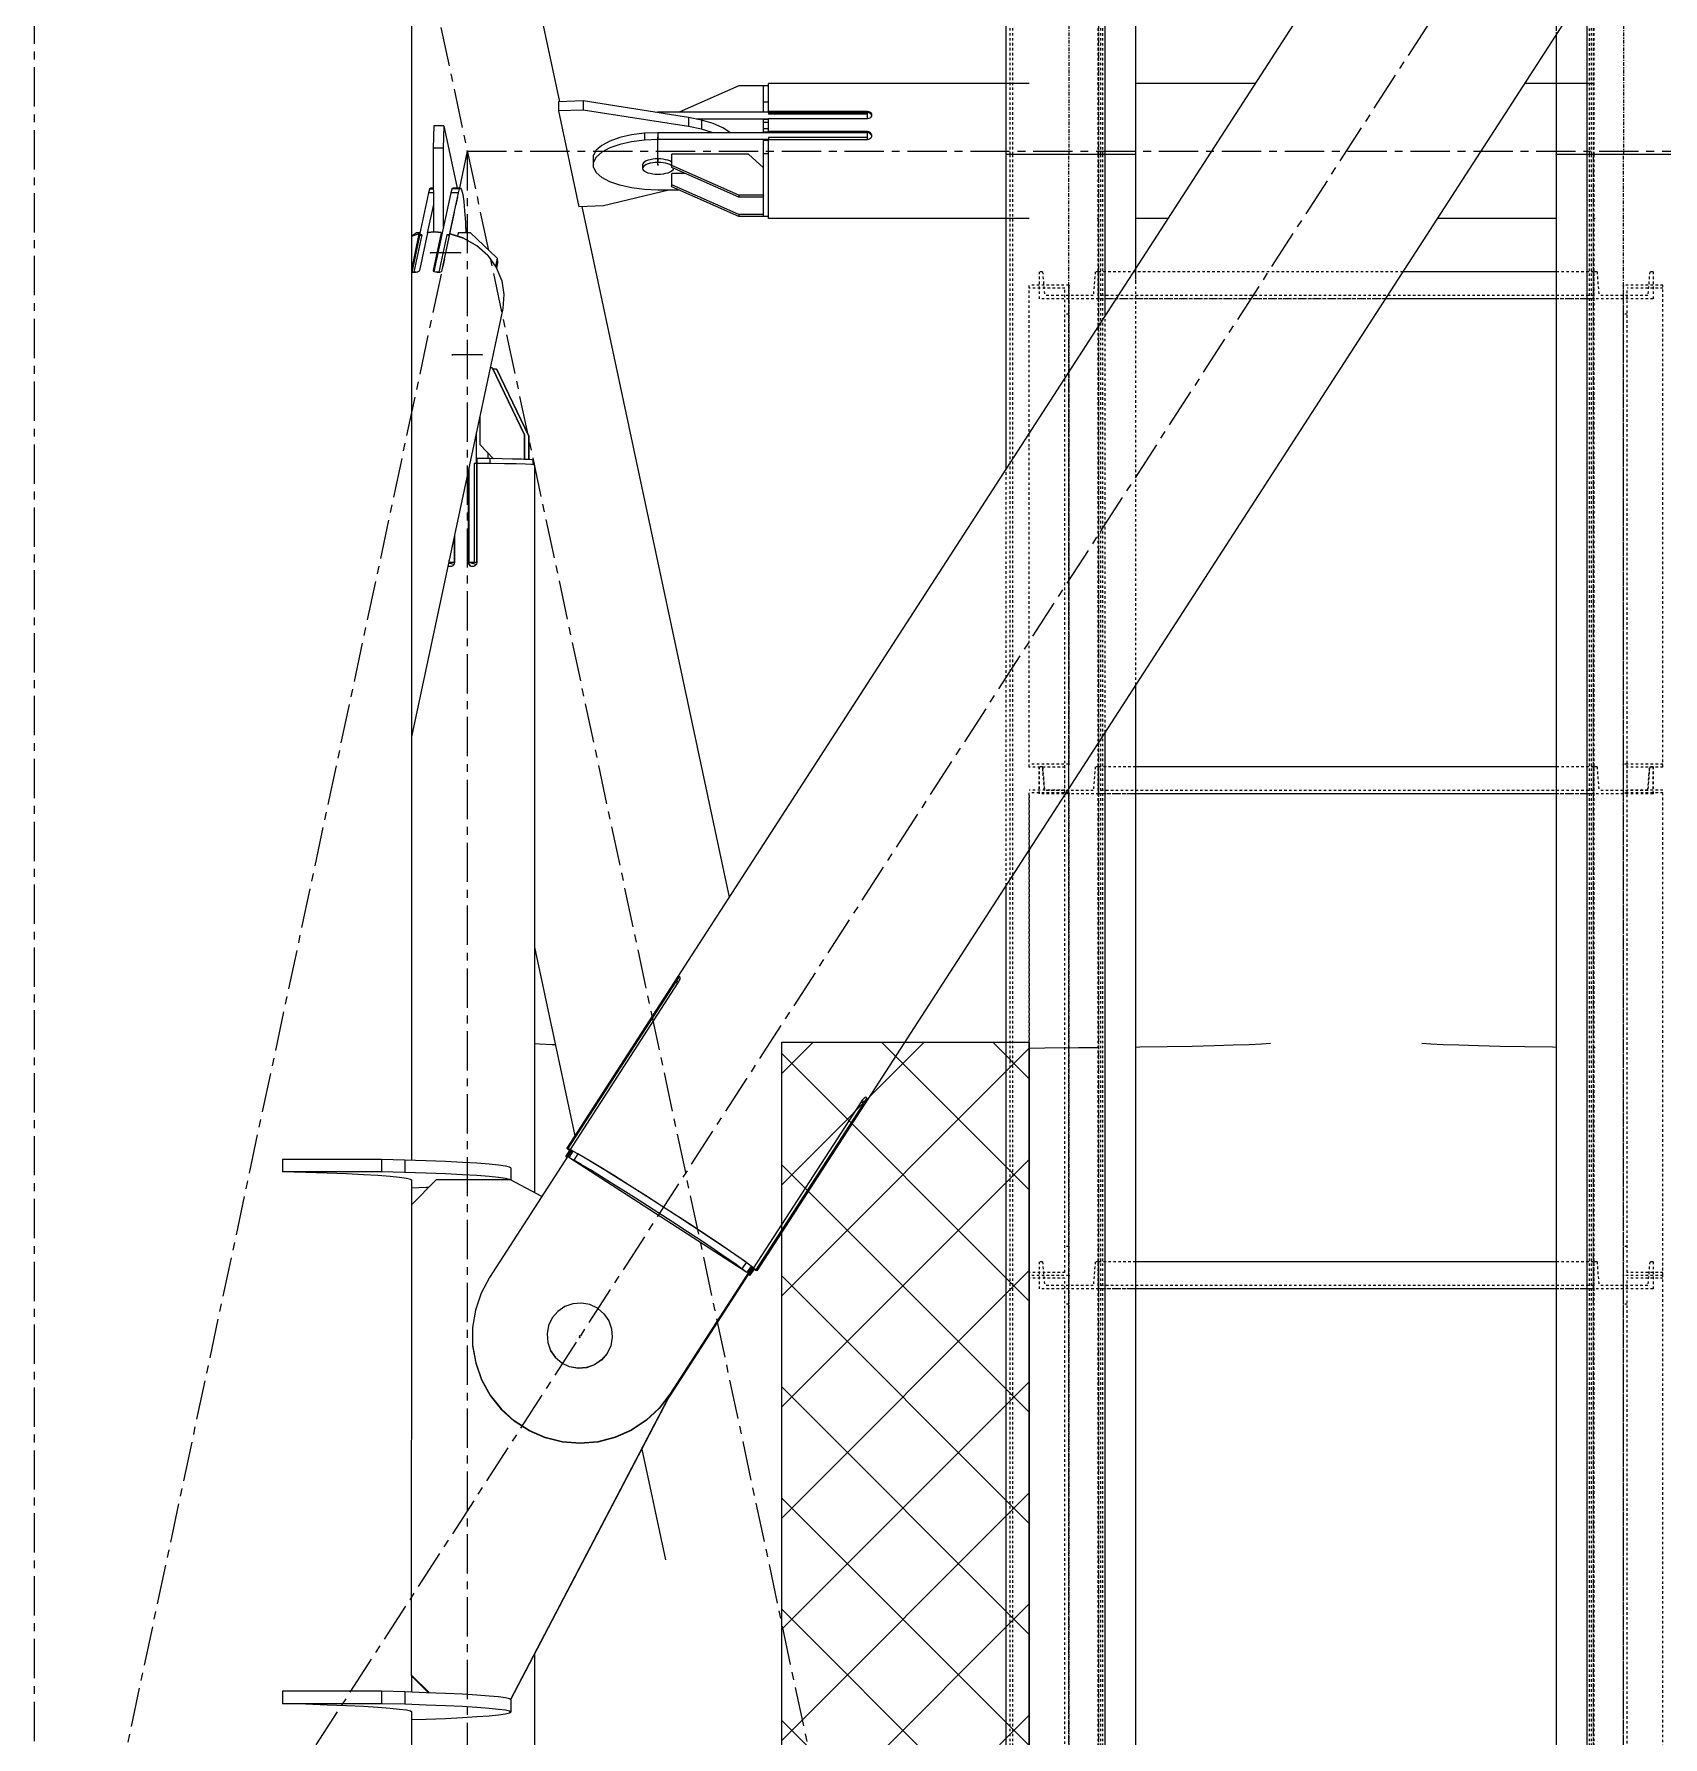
# Model space of a CAD drawing. Header units: millimetres. Extents: x 5143 to 30813, y 232 to 21408.
# Drawn here: x 11840 to 12169, y 11729.9 to 12073.9 of the extents above; entities that cross this region are included whole.
import ezdxf

# ---------------------------------------------------------------- set-up
doc = ezdxf.new("R2010")
doc.units = ezdxf.units.MM
doc.header["$LTSCALE"] = 0.25
for name, pattern in [('CENTER', [50.8, 31.75, -6.35, 6.35, -6.35]), ('XKITLINE00', [0]), ('XKITLINE02', [4, 2, -2]), ('XKITLINE03', [6, 3, -1, 1, -1])]:
    doc.linetypes.add(name, pattern=pattern)

msp = doc.modelspace()

# ---------------------------------------------------------------- hatches: boundary and pattern name
h = msp.add_hatch()
h.set_pattern_fill('ANSI37', color=1, scale=5, style=0)
h.set_pattern_definition([(45, (-68930.315, -4107.69), (-11.22532, 11.22532), []), (135, (-68930.315, -4107.69), (-11.22532, -11.22532), [])])
h.paths.add_polyline_path([(11991.01, 11270.27), (12041.01, 11270.27), (12041.01, 11870.27), (11991.01, 11870.27)])

# ---------------------------------------------------------------- linework, layer by layer
at = {"color": 3, "linetype": 'XKITLINE02'}
for p, q in [((12037.16, 12049.63), (12037.16, 13721.24)), ((12037.69, 12049.63), (12037.69, 13721.24)), ((12054.93, 12049.63), (12054.93, 13721.24)), ((12055.01, 12049.6), (12055.01, 13721.24)), ((12055.46, 12049.63), (12055.46, 13721.24)), ((12055.86, 12049.6), (12055.86, 13721.24)), ((12147.49, 12049.57), (12147.49, 13721.24)), ((12154.14, 12049.57), (12154.14, 13721.24)), ((12154.14, 12049.57), (12154.14, 13721.24)), ((12154.54, 12049.63), (12154.54, 13721.24)), ((12154.99, 12049.63), (12154.99, 13721.24)), ((12154.99, 12049.57), (12154.99, 13721.24)), ((12155.07, 12049.63), (12155.07, 13721.24)), ((12147.49, 12049.57), (12147.49, 12158.11)), ((12037.16, 11231.06), (12037.16, 12049.63)), ((12037.69, 11231.06), (12037.69, 12049.63)), ((12054.92, 11231.06), (12054.92, 12049.63)), ((12062.5, 12049.6), (12055, 12049.6)), ((12055, 11231.06), (12055, 12049.6)), ((12055.01, 12049.63), (12055.01, 12049.6)), ((12062.51, 12049.6), (12055.01, 12049.6)), ((12055.46, 11231.06), (12055.46, 12049.63)), ((12055.85, 11231.06), (12055.85, 12049.6)), ((12154.99, 12049.6), (12153.69, 12049.6)), ((12154.99, 12049.57), (12153.69, 12049.57)), ((12154.14, 11231.06), (12154.14, 12049.6)), ((12154.54, 11231.06), (12154.54, 12049.63)), ((12154.99, 12049.63), (12154.99, 12049.57)), ((12154.99, 11231.06), (12154.99, 12049.6)), ((12155.07, 11231.06), (12155.07, 12049.63)), ((12043.69, 12025.92), (12043.01, 12025.92)), ((12043.01, 12025.92), (12043.01, 12020.42)), ((12043.01, 12025.92), (12043.01, 12020.42)), ((12043.69, 12025.92), (12044.07, 12021.12)), ((12043.69, 12025.92), (12044.07, 12021.12)), ((12054.33, 12025.92), (12053.94, 12021.12)), ((12054.33, 12025.92), (12053.94, 12021.12)), ((12055.01, 12025.92), (12054.33, 12025.92)), ((12116.46, 12025.92), (12055.01, 12025.92)), ((12055.01, 12020.42), (12055.01, 12025.92)), ((12055.01, 12025.92), (12055.01, 12020.42)), ((12055.01, 12025.92), (12055.01, 12020.42)), ((12062.5, 11942.45), (12062.5, 12026.62)), ((12062.5, 12023.87), (12062.5, 12026.62)), ((12154.99, 12025.92), (12147.49, 12025.92)), ((12154.99, 12020.42), (12154.99, 12025.92)), ((12154.99, 12025.92), (12154.99, 12020.42)), ((12155.67, 12025.92), (12154.99, 12025.92)), ((12154.99, 12025.92), (12154.99, 12020.42)), ((12155.67, 12025.92), (12156.05, 12021.12)), ((12155.67, 12025.92), (12156.05, 12021.12)), ((12166.31, 12025.92), (12165.92, 12021.12)), ((12166.31, 12025.92), (12165.92, 12021.12)), ((12166.99, 12025.92), (12166.31, 12025.92)), ((12166.99, 12025.92), (12166.99, 12020.42)), ((12166.99, 12025.92), (12166.99, 12020.42)), ((12041.01, 11990.61), (12041.01, 12023.17)), ((12049.01, 12023.17), (12041.01, 12023.17)), ((12048.21, 12022.59), (12041.01, 12022.59)), ((12055.01, 12020.42), (12043.01, 12020.42)), ((12053.94, 12021.12), (12044.07, 12021.12)), ((12048.21, 12001.75), (12048.21, 12022.59)), ((12049.01, 11920.61), (12049.01, 12023.17)), ((12154.99, 12021.12), (12055.01, 12021.12)), ((12112.9, 12020.42), (12055.01, 12020.42)), ((12154.99, 12020.42), (12147.49, 12020.42)), ((12166.99, 12020.42), (12154.99, 12020.42)), ((12165.92, 12021.12), (12156.05, 12021.12)), ((12160.99, 11920.61), (12160.99, 12023.17)), ((12168.99, 12023.17), (12160.99, 12023.17)), ((12161.79, 11920.61), (12161.79, 12022.59)), ((12168.99, 12022.59), (12161.79, 12022.59)), ((12168.99, 11925.85), (12168.99, 12023.17)), ((12049.01, 12017.35), (12048.21, 12017.35)), ((12056.31, 11932.86), (12056.31, 12017.03)), ((12161.79, 12017.35), (12160.99, 12017.35)), ((12049.01, 12002.99), (12049.01, 11926.43)), ((12048.21, 11920.61), (12048.21, 12001.75)), ((12041.01, 11925.85), (12041.01, 11990.61)), ((12036.31, 11901.91), (12036.31, 11986.09)), ((12049.01, 11926.43), (12041.01, 11926.43)), ((12048.21, 11925.85), (12041.01, 11925.85)), ((12043.69, 11925.92), (12043.01, 11925.92)), ((12043.01, 11920.42), (12043.01, 11925.92)), ((12043.01, 11925.92), (12043.01, 11920.42)), ((12044.07, 11921.12), (12043.69, 11925.92)), ((12043.69, 11925.92), (12044.07, 11921.12)), ((12049.01, 11926.42), (12048.21, 11926.42)), ((12048.21, 11823.75), (12048.21, 11926.42)), ((12049.01, 11823.17), (12049.01, 11926.42)), ((12054.33, 11925.92), (12053.94, 11921.12)), ((12054.33, 11925.92), (12053.94, 11921.12)), ((12055.01, 11925.92), (12054.33, 11925.92)), ((12062.5, 11925.92), (12055.01, 11925.92)), ((12055.01, 11920.42), (12055.01, 11925.92)), ((12055.01, 11925.92), (12055.01, 11920.42)), ((12055.01, 11925.92), (12055.01, 11920.42)), ((12154.99, 11925.92), (12147.49, 11925.92)), ((12154.99, 11920.42), (12154.99, 11925.92)), ((12154.99, 11925.92), (12154.99, 11920.42)), ((12155.67, 11925.92), (12154.99, 11925.92)), ((12154.99, 11925.92), (12154.99, 11920.42)), ((12155.67, 11925.92), (12156.05, 11921.12)), ((12155.67, 11925.92), (12156.05, 11921.12)), ((12168.99, 11926.43), (12160.99, 11926.43)), ((12160.99, 11823.17), (12160.99, 11926.42)), ((12161.79, 11926.42), (12160.99, 11926.42)), ((12161.79, 11823.75), (12161.79, 11926.42)), ((12168.99, 11925.85), (12161.79, 11925.85)), ((12166.31, 11925.92), (12165.92, 11921.12)), ((12165.92, 11921.12), (12166.31, 11925.92)), ((12166.99, 11925.92), (12166.31, 11925.92)), ((12166.99, 11925.92), (12166.99, 11920.42)), ((12166.99, 11920.42), (12166.99, 11925.92)), ((12048.21, 11921.2), (12041.01, 11921.2)), ((12041.01, 11823.17), (12041.01, 11921.2)), ((12049.01, 11920.62), (12041.01, 11920.62)), ((12041.01, 11920.16), (12041.01, 11823.75)), ((12055.01, 11920.42), (12043.01, 11920.42)), ((12053.94, 11921.12), (12044.07, 11921.12)), ((12049.01, 11920.61), (12048.21, 11920.61)), ((12154.99, 11921.12), (12055.01, 11921.12)), ((12062.5, 11920.42), (12055.01, 11920.42)), ((12154.99, 11920.42), (12147.49, 11920.42)), ((12166.99, 11920.42), (12154.99, 11920.42)), ((12165.92, 11921.12), (12156.05, 11921.12)), ((12168.99, 11920.62), (12160.99, 11920.62)), ((12161.79, 11920.61), (12160.99, 11920.61)), ((12168.99, 11921.2), (12161.79, 11921.2)), ((12168.99, 11823.17), (12168.99, 11921.2)), ((12049.01, 11828.97), (12048.21, 11828.97)), ((12161.79, 11828.97), (12160.99, 11828.97)), ((12048.21, 11823.75), (12041.01, 11823.75)), ((12043.69, 11825.92), (12043.01, 11825.92)), ((12043.01, 11825.92), (12043.01, 11820.42)), ((12043.01, 11825.92), (12043.01, 11820.42)), ((12043.69, 11825.92), (12044.07, 11821.12)), ((12043.69, 11825.92), (12044.07, 11821.12)), ((12054.33, 11825.92), (12053.94, 11821.12)), ((12054.33, 11825.92), (12053.94, 11821.12)), ((12055.01, 11825.92), (12054.33, 11825.92)), ((12062.5, 11825.92), (12055.01, 11825.92)), ((12055.01, 11820.42), (12055.01, 11825.92)), ((12055.01, 11825.92), (12055.01, 11820.42)), ((12055.01, 11825.92), (12055.01, 11820.42)), ((12154.99, 11825.92), (12147.49, 11825.92)), ((12154.99, 11820.42), (12154.99, 11825.92)), ((12154.99, 11825.92), (12154.99, 11820.42)), ((12155.67, 11825.92), (12154.99, 11825.92)), ((12154.99, 11825.92), (12154.99, 11820.42)), ((12155.67, 11825.92), (12156.05, 11821.12)), ((12155.67, 11825.92), (12156.05, 11821.12)), ((12168.99, 11823.75), (12161.79, 11823.75)), ((12166.31, 11825.92), (12165.92, 11821.12)), ((12166.31, 11825.92), (12165.92, 11821.12)), ((12166.99, 11825.92), (12166.31, 11825.92)), ((12166.99, 11825.92), (12166.99, 11820.42)), ((12166.99, 11825.92), (12166.99, 11820.42)), ((12041.01, 11725.85), (12041.01, 11823.17)), ((12049.01, 11823.17), (12041.01, 11823.17)), ((12049.01, 11823.17), (12041.01, 11823.17)), ((12048.21, 11822.59), (12041.01, 11822.59)), ((12055.01, 11820.42), (12043.01, 11820.42)), ((12053.94, 11821.12), (12044.07, 11821.12)), ((12048.21, 11723.52), (12048.21, 11822.59)), ((12049.01, 11720.61), (12049.01, 11823.17)), ((12154.99, 11821.12), (12055.01, 11821.12)), ((12062.5, 11820.42), (12055.01, 11820.42)), ((12154.99, 11820.42), (12147.49, 11820.42)), ((12166.99, 11820.42), (12154.99, 11820.42)), ((12165.92, 11821.12), (12156.05, 11821.12)), ((12160.99, 11720.61), (12160.99, 11823.17)), ((12168.99, 11823.17), (12160.99, 11823.17)), ((12168.99, 11823.17), (12160.99, 11823.17)), ((12161.79, 11720.61), (12161.79, 11822.59)), ((12168.99, 11822.59), (12161.79, 11822.59)), ((12168.99, 11725.85), (12168.99, 11823.17)), ((12049.01, 11817.35), (12048.21, 11817.35)), ((12161.79, 11817.35), (12160.99, 11817.35))]:
    msp.add_line(p, q, dxfattribs=at)
at = {"color": 1, "linetype": 'XKITLINE03'}
for p, q in [((12049.01, 13721.24), (12049.01, 12049.63)), ((12055.01, 13721.24), (12055.01, 12049.6)), ((12147.49, 12049.57), (12147.49, 13721.24)), ((12160.99, 13721.24), (12160.99, 12049.63)), ((12049.01, 11231.06), (12049.01, 12049.63)), ((12055, 12049.6), (12055, 11231.06)), ((12154.99, 11231.06), (12154.99, 12049.6)), ((12160.99, 11231.06), (12160.99, 12049.63)), ((12049.01, 12023.17), (12049.01, 11926.43)), ((12154.99, 12020.42), (12055.01, 12020.42)), ((12055.01, 12020.42), (12055.01, 12020.42)), ((12154.99, 12020.42), (12154.99, 12020.42)), ((12160.99, 11926.43), (12160.99, 12023.17)), ((12049.01, 11920.62), (12049.01, 11823.17)), ((12154.99, 11920.42), (12055.01, 11920.42)), ((12055.01, 11920.42), (12055.01, 11920.42)), ((12154.99, 11920.42), (12154.99, 11920.42)), ((12160.99, 11823.17), (12160.99, 11920.62)), ((12049.01, 11823.17), (12049.01, 11726.43)), ((12154.99, 11820.42), (12055.01, 11820.42)), ((12055.01, 11820.42), (12055.01, 11820.42)), ((12154.99, 11820.42), (12154.99, 11820.42)), ((12160.99, 11726.43), (12160.99, 11823.17))]:
    msp.add_line(p, q, dxfattribs=at)
at = {"color": 8, "linetype": 'CENTER'}
for p, q in [((11840, 12689.51), (11840, 11020.27)), ((11840, 12460.27), (12013.55, 11647.05)), ((12370, 12460.27), (11840, 11640.27)), ((11966.01, 12047.51), (11966.01, 12053.04)), ((11927.5, 12050.27), (11840, 11640.27)), ((11927.5, 12050.27), (11927.5, 11230.27)), ((11927.5, 12050.27), (12282.5, 12050.27)), ((11926.1, 12029.74), (11920.12, 12029.72)), ((11930.48, 12009.13), (11924.51, 12009.12)), ((11950.2, 11810.61), (11950.2, 11810.94))]:
    msp.add_line(p, q, dxfattribs=at)
at = {"color": 7, "linetype": 'XKITLINE00'}
for p, q in [((12036.31, 12049.63), (12036.31, 12437.44)), ((12056.31, 12049.63), (12056.31, 12437.44)), ((12062.51, 12049.6), (12062.51, 12437.44)), ((12153.69, 12049.63), (12153.69, 12083.52)), ((12147.49, 12049.57), (12147.49, 12073.93)), ((12056.31, 12049.63), (12036.31, 12049.63)), ((12036.31, 11986.09), (12036.31, 12049.63)), ((12056.31, 12049.63), (12036.31, 12049.63)), ((12056.31, 12017.03), (12056.31, 12049.63)), ((12062.51, 12049.6), (12056.31, 12049.6)), ((12062.5, 12049.6), (12056.31, 12049.6)), ((12062.5, 12026.62), (12062.5, 12049.6)), ((12147.49, 11663.11), (12147.49, 12049.6)), ((12153.69, 12049.6), (12147.49, 12049.6)), ((12153.69, 12049.57), (12147.49, 12049.57)), ((12173.69, 12049.63), (12153.69, 12049.63)), ((12153.69, 11663.11), (12153.69, 12049.63)), ((12173.69, 12049.63), (12153.69, 12049.63)), ((12147.49, 12025.92), (12116.46, 12025.92)), ((12147.49, 12020.42), (12112.9, 12020.42)), ((12062.5, 11663.11), (12062.5, 11942.45)), ((12056.31, 11663.11), (12056.31, 11932.86)), ((12147.49, 11925.92), (12062.5, 11925.92)), ((12147.49, 11920.42), (12062.5, 11920.42)), ((12036.31, 11663.11), (12036.31, 11901.91)), ((12041.01, 11663.11), (12041.01, 11870.27)), ((12147.49, 11825.92), (12062.5, 11825.92)), ((12147.49, 11820.42), (12062.5, 11820.42))]:
    msp.add_line(p, q, dxfattribs=at)
at = {"color": 8, "linetype": 'XKITLINE00'}
for p, q in [((11916.2, 12423.4), (11916.2, 11846.41)), ((12224, 12276.48), (11947.61, 11848.86)), ((12262.38, 12251.69), (11985.99, 11824.07)), ((11916.2, 12200.34), (11946.09, 12060.27)), ((11982.31, 12063.47), (11970.28, 12058.13)), ((11987.31, 12063.47), (11982.31, 12063.47)), ((11988.31, 12063.47), (11987.31, 12063.47)), ((11987.31, 12063.47), (11987.31, 12063.45)), ((11987.31, 12063.45), (11987.31, 12063.44)), ((11987.31, 12061.74), (11987.31, 12063.44)), ((11987.31, 12058.14), (11987.31, 12061.74)), ((11988.31, 12058.13), (11988.31, 12063.91)), ((12041.01, 12063.91), (11988.31, 12063.91)), ((12055.01, 12063.91), (12054.72, 12063.91)), ((12086.6, 12063.91), (12062.51, 12063.91)), ((12154.92, 12063.91), (12141.01, 12063.91)), ((11950.9, 12060.43), (11945.92, 12060.26)), ((11945.92, 12060.26), (11945.92, 12058.67)), ((11945.92, 12058.66), (11945.92, 12058.42)), ((11950.9, 12058.58), (11945.92, 12058.42)), ((11945.92, 12058.42), (11950.05, 12039.04)), ((11972.15, 12057.07), (11950.9, 12060.43)), ((11950.9, 12060.43), (11950.9, 12058.58)), ((11972.15, 12055.23), (11950.9, 12058.58)), ((11966.01, 12058.13), (11965.53, 12058.11)), ((11988.31, 12058.13), (11966.01, 12058.13)), ((11966.01, 12058.13), (11966.01, 12058.04)), ((11988.31, 12060.15), (11987.31, 12060.15)), ((12008.31, 12058.3), (11988.31, 12058.3)), ((11988.31, 12058.13), (11988.31, 12057.72)), ((12008.31, 12058.05), (11988.31, 12058.05)), ((12008.31, 12058.03), (11988.31, 12058.03)), ((12008.31, 12057.72), (11988.31, 12057.72)), ((12008.31, 12058.3), (12008.31, 12058.05)), ((12008.58, 12058.25), (12008.31, 12058.3)), ((12008.58, 12058.02), (12008.31, 12058.05)), ((12008.31, 12056.81), (12008.31, 12058.03)), ((12008.81, 12058.16), (12008.58, 12058.25)), ((12008.81, 12057.92), (12008.58, 12058.02)), ((12009, 12058), (12008.81, 12058.16)), ((12008.85, 12057.9), (12008.81, 12057.92)), ((12009, 12057.76), (12008.85, 12057.9)), ((12009, 12058), (12009.12, 12057.79)), ((12009, 12057.76), (12009.12, 12057.55)), ((12009.12, 12057.79), (12009.16, 12057.56)), ((11920.77, 12055.41), (11920.61, 12050.85)), ((11922.76, 12055.42), (11920.77, 12055.41)), ((11922.76, 12055.42), (11922.61, 12050.85)), ((11922.76, 12055.42), (11925.44, 12042.83)), ((11974.79, 12056.54), (11972.15, 12057.07)), ((11972.15, 12057.07), (11972.15, 12055.23)), ((11974.79, 12054.69), (11972.15, 12055.23)), ((11988.31, 12056.75), (11973.73, 12056.75)), ((11977.15, 12055.83), (11974.79, 12056.54)), ((11974.79, 12056.54), (11974.79, 12054.69)), ((11977.13, 12053.99), (11974.79, 12054.69)), ((11979.13, 12054.96), (11977.15, 12055.83)), ((11980.64, 12053.99), (11979.13, 12054.96)), ((11988.31, 12056.69), (11987.31, 12056.69)), ((11987.31, 12055.43), (11987.31, 12056.69)), ((11988.31, 12056.07), (11987.31, 12056.07)), ((11987.31, 12053.99), (11987.31, 12055.43)), ((11988.31, 12054.77), (11987.31, 12054.77)), ((11988.31, 12054.23), (11988.31, 12056.81)), ((12008.31, 12056.81), (11988.31, 12056.81)), ((11988.31, 12054.23), (11988.31, 12054)), ((12008.31, 12054.23), (11988.31, 12054.23)), ((12008.58, 12056.85), (12008.31, 12056.81)), ((12008.31, 12054.23), (12008.31, 12054)), ((12008.58, 12054.19), (12008.31, 12054.23)), ((12008.81, 12056.95), (12008.58, 12056.85)), ((12008.58, 12054.19), (12008.58, 12053.96)), ((12008.81, 12054.08), (12008.58, 12054.19)), ((12009, 12057.12), (12008.81, 12056.95)), ((12009.12, 12057.33), (12009, 12057.12)), ((12009.16, 12057.56), (12009.12, 12057.33)), ((12009.12, 12057.55), (12009.14, 12057.44)), ((11922.61, 12050.85), (11920.61, 12050.85)), ((11920.61, 12050.85), (11920.66, 12033.9)), ((11922.61, 12050.85), (11922.65, 12034.89)), ((11954.67, 12051.44), (11953.55, 12050.47)), ((11956.28, 12052.3), (11954.67, 12051.44)), ((11956.28, 12050.92), (11954.67, 12050.06)), ((11958.31, 12053.01), (11956.28, 12052.3)), ((11958.31, 12051.63), (11956.28, 12050.92)), ((11960.68, 12053.55), (11958.31, 12053.01)), ((11960.68, 12052.17), (11958.31, 12051.63)), ((11963.29, 12053.88), (11960.68, 12053.55)), ((11963.29, 12052.49), (11960.68, 12052.17)), ((11966.01, 12053.99), (11963.29, 12053.88)), ((11963.29, 12053.88), (11963.29, 12052.49)), ((11966.01, 12052.61), (11963.29, 12052.49)), ((12008.31, 12053.99), (11966.01, 12053.99)), ((11966.01, 12053.99), (11966.01, 12052.61)), ((11988.31, 12052.61), (11966.01, 12052.61)), ((11988.31, 12054.11), (11987.31, 12054.11)), ((11987.31, 12047.03), (11987.31, 12052.43)), ((11988.31, 12052.43), (11987.31, 12052.43)), ((11988.31, 12054.11), (11988.31, 12053.99)), ((12008.31, 12054), (11988.31, 12054)), ((12008.31, 12053.02), (11988.31, 12053.02)), ((11988.31, 12053.02), (11988.31, 12052.61)), ((11988.31, 12036.64), (11988.31, 12052.59)), ((12008.31, 12052.59), (11988.31, 12052.59)), ((12008.58, 12053.96), (12008.31, 12054)), ((12008.31, 12054), (12008.31, 12053.99)), ((12008.31, 12052.59), (12008.31, 12053.99)), ((12008.58, 12052.65), (12008.31, 12052.59)), ((12008.81, 12053.84), (12008.58, 12053.96)), ((12008.81, 12052.75), (12008.58, 12052.65)), ((12009, 12053.89), (12008.81, 12054.08)), ((12009, 12053.66), (12008.81, 12053.84)), ((12009, 12052.93), (12008.81, 12052.75)), ((12009, 12053.89), (12009.12, 12053.67)), ((12009, 12053.66), (12009.12, 12053.43)), ((12009.12, 12053.16), (12009, 12052.93)), ((12009.12, 12053.67), (12009.16, 12053.41)), ((12009.12, 12053.43), (12009.14, 12053.3)), ((12009.16, 12053.41), (12009.12, 12053.16)), ((11953.55, 12050.47), (11952.98, 12049.43)), ((11952.98, 12046.98), (11952.98, 12049.43)), ((11953.55, 12049.09), (11952.98, 12048.04)), ((11954.67, 12050.06), (11953.55, 12049.09)), ((11962.96, 12047.72), (11962.91, 12047.51)), ((11962.91, 12047.51), (11962.91, 12046.77)), ((11963.1, 12047.92), (11962.96, 12047.72)), ((11963.33, 12048.11), (11963.1, 12047.92)), ((11963.33, 12047.38), (11963.1, 12047.19)), ((11963.64, 12048.29), (11963.33, 12048.11)), ((11963.64, 12047.55), (11963.33, 12047.38)), ((11964.02, 12048.43), (11963.64, 12048.29)), ((11964.02, 12047.7), (11963.64, 12047.55)), ((11964.46, 12048.55), (11964.02, 12048.43)), ((11964.46, 12047.82), (11964.02, 12047.7)), ((11964.95, 12048.64), (11964.46, 12048.55)), ((11964.95, 12047.91), (11964.46, 12047.82)), ((11965.47, 12048.7), (11964.95, 12048.64)), ((11965.47, 12047.96), (11964.95, 12047.91)), ((11966.01, 12048.72), (11965.47, 12048.7)), ((11966.01, 12047.98), (11965.47, 12047.96)), ((11966.01, 12048.72), (11966.01, 12047.98)), ((11966.55, 12048.7), (11966.01, 12048.72)), ((11966.55, 12047.96), (11966.01, 12047.98)), ((11967.07, 12048.64), (11966.55, 12048.7)), ((11967.07, 12047.91), (11966.55, 12047.96)), ((11967.56, 12048.55), (11967.07, 12048.64)), ((11967.56, 12047.82), (11967.07, 12047.91)), ((11968.01, 12048.43), (11967.56, 12048.55)), ((11968.01, 12047.7), (11967.56, 12047.82)), ((11968.39, 12048.29), (11968.01, 12048.43)), ((11968.39, 12047.55), (11968.01, 12047.7)), ((11968.7, 12048.11), (11968.39, 12048.29)), ((11968.7, 12047.38), (11968.39, 12047.55)), ((11968.81, 12048.02), (11968.7, 12048.11)), ((11968.81, 12047.28), (11968.7, 12047.38)), ((11984.31, 12049.65), (11968.81, 12049.65)), ((11968.81, 12046.96), (11968.81, 12049.65)), ((11982.31, 12041.36), (11968.81, 12047.35)), ((11987.31, 12046.89), (11984.31, 12049.65)), ((11988.31, 12049.72), (11987.31, 12049.72)), ((11952.98, 12046.98), (11953.55, 12045.94)), ((11954.67, 12044.96), (11953.55, 12045.94)), ((11956.28, 12044.1), (11954.67, 12044.96)), ((11958.31, 12043.39), (11956.28, 12044.1)), ((11962.96, 12046.98), (11962.91, 12046.77)), ((11962.91, 12046.77), (11962.96, 12046.56)), ((11963.1, 12047.19), (11962.96, 12046.98)), ((11962.96, 12046.56), (11963.1, 12046.36)), ((11963.33, 12046.17), (11963.1, 12046.36)), ((11963.64, 12046), (11963.33, 12046.17)), ((11964.02, 12045.85), (11963.64, 12046)), ((11964.46, 12045.73), (11964.02, 12045.85)), ((11964.95, 12045.64), (11964.46, 12045.73)), ((11965.47, 12045.59), (11964.95, 12045.64)), ((11966.01, 12045.57), (11965.47, 12045.59)), ((11966.55, 12045.59), (11966.01, 12045.57)), ((11967.07, 12045.64), (11966.55, 12045.59)), ((11967.56, 12045.73), (11967.07, 12045.64)), ((11968.01, 12045.85), (11967.56, 12045.73)), ((11968.39, 12046), (11968.01, 12045.85)), ((11968.7, 12046.17), (11968.39, 12046)), ((11968.93, 12046.36), (11968.7, 12046.17)), ((11982.31, 12040.97), (11968.81, 12046.96)), ((11971.51, 12045.76), (11968.81, 12045.76)), ((11968.81, 12043.07), (11968.81, 12045.76)), ((11969.07, 12046.56), (11968.93, 12046.36)), ((11969.11, 12046.77), (11969.07, 12046.56)), ((11969.1, 12046.83), (11969.11, 12046.77)), ((11969.11, 12046.82), (11969.11, 12046.77)), ((11987.31, 12041.38), (11987.31, 12047.03)), ((11919.65, 12041.84), (11917.85, 12033.38)), ((11919.89, 12042.61), (11919.65, 12041.84)), ((11920.64, 12041.85), (11919.65, 12041.84)), ((11920.13, 12042.82), (11919.89, 12042.61)), ((11920.64, 12042.61), (11919.89, 12042.61)), ((11920.64, 12042.82), (11920.13, 12042.82)), ((11924.14, 12041.85), (11920.74, 12025.95)), ((11925.63, 12041.86), (11923.83, 12033.4)), ((11924.37, 12042.62), (11924.14, 12041.85)), ((11925.63, 12041.86), (11924.14, 12041.85)), ((11924.61, 12042.83), (11924.37, 12042.62)), ((11925.86, 12042.63), (11924.37, 12042.62)), ((11926.1, 12042.83), (11924.61, 12042.83)), ((11925.86, 12042.63), (11925.63, 12041.86)), ((11926.1, 12042.83), (11925.86, 12042.63)), ((11926.1, 12042.83), (11926.34, 12042.46)), ((11926.34, 12042.46), (11926.57, 12041.54)), ((11926.57, 12041.54), (11926.78, 12040.1)), ((11968.23, 12042.42), (11955.03, 12039.2)), ((11960.68, 12042.86), (11958.31, 12043.39)), ((11963.29, 12042.53), (11960.68, 12042.86)), ((11966.01, 12042.42), (11963.29, 12042.53)), ((11970.28, 12042.42), (11966.01, 12042.42)), ((11982.31, 12037.47), (11968.81, 12043.46)), ((11982.31, 12037.08), (11968.81, 12043.07)), ((11987.31, 12041.36), (11982.31, 12041.36)), ((11982.31, 12041.36), (11982.31, 12040.97)), ((11987.31, 12040.97), (11982.31, 12040.97)), ((11987.31, 12041.38), (11987.31, 12041.36)), ((11987.31, 12041.36), (11987.31, 12041.34)), ((11987.31, 12037.08), (11987.31, 12041.34)), ((11920.65, 12039.49), (11919.42, 12033.75)), ((11926.78, 12040.1), (11926.96, 12038.21)), ((11926.96, 12038.21), (11927.11, 12035.95)), ((11955.03, 12039.2), (11950.05, 12039.04)), ((11950.61, 12039.06), (11980.38, 11899.57)), ((11987.31, 12037.47), (11982.31, 12037.47)), ((11982.31, 12037.47), (11982.31, 12037.08)), ((11987.31, 12037.08), (11982.31, 12037.08)), ((11988.31, 12037.08), (11987.31, 12037.08)), ((11917.21, 12033.74), (11916.2, 12033.06)), ((11917.74, 12033.56), (11916.2, 12026.3)), ((11917.74, 12033.56), (11916.2, 12033.04)), ((11917.93, 12033.75), (11917.21, 12033.74)), ((11917.74, 12033.56), (11917.77, 12032.97)), ((11917.84, 12033.56), (11917.74, 12033.53)), ((11917.84, 12033.56), (11917.76, 12033.18)), ((11919.43, 12033.75), (11917.81, 12026.16)), ((11917.84, 12033.56), (11917.85, 12033.38)), ((11920.82, 12033.9), (11919.43, 12033.75)), ((11919.52, 12033.84), (11919.5, 12033.76)), ((11920.22, 12033.89), (11919.52, 12033.84)), ((11920.22, 12033.89), (11920.2, 12033.83)), ((11920.91, 12033.91), (11920.22, 12033.89)), ((11922.22, 12033.76), (11920.6, 12026.17)), ((11922.22, 12033.76), (11920.82, 12033.9)), ((11921.61, 12033.89), (11920.91, 12033.91)), ((11921.61, 12033.89), (11921.6, 12033.82)), ((11922.31, 12033.84), (11921.61, 12033.89)), ((11922.22, 12033.76), (11922.24, 12033.2)), ((11922.31, 12033.84), (11922.23, 12033.46)), ((11923.92, 12033.57), (11922.3, 12025.98)), ((11922.31, 12033.84), (11922.33, 12033.38)), ((11926.77, 12032.66), (11923.92, 12033.57)), ((11926.6, 12032.75), (11924.01, 12033.57)), ((11924.01, 12033.57), (11924.01, 12033.54)), ((11925.68, 12033.76), (11925.53, 12033.09)), ((11928.17, 12033.77), (11925.68, 12033.76)), ((11927.11, 12035.95), (11927.19, 12033.77)), ((11927.15, 12034.81), (11927.37, 12033.77)), ((11933.55, 12028.66), (11928.17, 12033.77)), ((12041.01, 12036.64), (11988.31, 12036.64)), ((12055.01, 12036.64), (12054.72, 12036.64)), ((12068.98, 12036.64), (12062.51, 12036.64)), ((12147.49, 12036.64), (12123.39, 12036.64)), ((12155.27, 12036.64), (12154.99, 12036.64)), ((11917.77, 12032.97), (11916.24, 12025.81)), ((11917.86, 12033.14), (11916.29, 12025.79)), ((11918.3, 12033.38), (11916.68, 12025.8)), ((11917.76, 12033.18), (11917.77, 12032.75)), ((11918.3, 12033.38), (11917.85, 12033.38)), ((11917.85, 12033.38), (11917.86, 12033.14)), ((11918.3, 12033.38), (11917.86, 12033.14)), ((11922.24, 12033.2), (11920.7, 12025.98)), ((11923.38, 12033.4), (11921.76, 12025.81)), ((11922.23, 12033.46), (11922.25, 12033)), ((11923.83, 12033.4), (11923.38, 12033.4)), ((11923.83, 12033.16), (11923.38, 12033.4)), ((11923.83, 12033.4), (11923.83, 12033.17)), ((11926.6, 12032.75), (11926.59, 12032.72)), ((11926.73, 12032.67), (11926.6, 12032.75)), ((11929.4, 12031.16), (11926.77, 12032.66)), ((11928.96, 12031.45), (11927.19, 12032.42)), ((11929.1, 12031.33), (11928.96, 12031.45)), ((11931.63, 12029.17), (11929.4, 12031.16)), ((11931.63, 12029.17), (11933.34, 12026.78)), ((11933.55, 12028.66), (11933.19, 12026.99)), ((11933.34, 12026.78), (11934.45, 12024.11)), ((11933.58, 12027.74), (11933.37, 12026.72)), ((11933.55, 12028.66), (11933.58, 12027.74)), ((11916.24, 12025.81), (11916.2, 12025.86)), ((11916.41, 12025.76), (11916.24, 12025.81)), ((11916.64, 12025.74), (11916.41, 12025.76)), ((11916.68, 12025.8), (11916.58, 12025.74)), ((11916.9, 12025.75), (11916.64, 12025.74)), ((11917.18, 12025.8), (11916.68, 12025.8)), ((11917.16, 12025.79), (11916.9, 12025.75)), ((11917.41, 12025.86), (11917.16, 12025.79)), ((11917.61, 12025.96), (11917.41, 12025.86)), ((11917.75, 12026.06), (11917.61, 12025.96)), ((11917.81, 12026.16), (11917.75, 12026.06)), ((11920.6, 12026.17), (11920.62, 12026.06)), ((11920.62, 12026.06), (11920.72, 12025.96)), ((11920.89, 12025.87), (11920.72, 12025.96)), ((11921.12, 12025.8), (11920.89, 12025.87)), ((11921.76, 12025.81), (11921.1, 12025.81)), ((11921.38, 12025.76), (11921.12, 12025.8)), ((11921.65, 12025.75), (11921.38, 12025.76)), ((11921.89, 12025.77), (11921.65, 12025.75)), ((11921.84, 12025.77), (11921.76, 12025.81)), ((11922.1, 12025.82), (11921.89, 12025.77)), ((11922.21, 12025.9), (11922.1, 12025.82)), ((11922.3, 12025.98), (11922.21, 12025.9)), ((11934.45, 12024.11), (11934.9, 12021.3)), ((11934.9, 12021.3), (11934.67, 12018.49)), ((11934.67, 12018.49), (11916.2, 11931.93)), ((11932.49, 12006.48), (11932.11, 12006.48)), ((11932.58, 12006.46), (11932.49, 12006.48)), ((11932.49, 12006.48), (11938.96, 11993)), ((11932.58, 12006.46), (11939.05, 11992.98)), ((11933.37, 12006.22), (11932.69, 12006.22)), ((11933.46, 12006.19), (11933.37, 12006.22)), ((11933.37, 12006.22), (11939.85, 11992.74)), ((11933.46, 12006.19), (11939.94, 11992.71)), ((11930, 11996.6), (11930, 11990.98)), ((11929.32, 11993.45), (11929.32, 11987.18)), ((11939.05, 11992.98), (11938.96, 11993)), ((11938.96, 11993), (11938.96, 11988)), ((11939.05, 11992.98), (11939.05, 11988)), ((11939.94, 11992.71), (11939.85, 11992.74)), ((11939.85, 11992.74), (11939.85, 11987.95)), ((11939.94, 11992.71), (11939.94, 11987.95)), ((11930, 11990.98), (11932.82, 11988.15)), ((11931.64, 11989.33), (11931.64, 11988.16)), ((11927.7, 11985.81), (11927.7, 11967.2)), ((11927.75, 11986.06), (11927.75, 11967.18)), ((11927.83, 11986.44), (11927.83, 11967.19)), ((11929.32, 11987.18), (11928.87, 11987.18)), ((11928.87, 11987.18), (11928.87, 11967.19)), ((11929.35, 11987.18), (11929.32, 11987.18)), ((11929.35, 11987.18), (11929.35, 11967.18)), ((11929.44, 11987.18), (11929.41, 11987.19)), ((11929.41, 11987.19), (11929.41, 11967.2)), ((11932.31, 11987.17), (11929.41, 11987.19)), ((11932.07, 11988.16), (11929.44, 11988.18)), ((11929.44, 11988.18), (11929.44, 11987.18)), ((11934.51, 11988.13), (11932.07, 11988.16)), ((11932.07, 11988.16), (11932.07, 11987.17)), ((11935.03, 11987.13), (11932.31, 11987.17)), ((11936.66, 11988.08), (11934.51, 11988.13)), ((11937.37, 11987.08), (11935.03, 11987.13)), ((11938.42, 11988.03), (11936.66, 11988.08)), ((11939.22, 11987.02), (11937.37, 11987.08)), ((11938.94, 11988), (11938.42, 11988.03)), ((11938.96, 11988), (11938.94, 11988)), ((11938.97, 11988), (11938.96, 11988)), ((11939.72, 11987.97), (11938.97, 11988)), ((11940.48, 11986.94), (11939.22, 11987.02)), ((11940.5, 11987.9), (11939.72, 11987.97)), ((11941.09, 11986.86), (11940.48, 11986.94)), ((11940.74, 11987.83), (11940.5, 11987.9)), ((11940.74, 11987.83), (11940.74, 11986.91)), ((11941.09, 11986.86), (11941.09, 11839.89)), ((11924.84, 11972.44), (11924.84, 11967.18)), ((11924.91, 11972.75), (11924.91, 11967.19)), ((11923.58, 11966.53), (11923.63, 11966.48)), ((11923.81, 11966.38), (11923.58, 11966.5)), ((11923.84, 11966.37), (11923.63, 11966.48)), ((11924.78, 11966.75), (11923.7, 11967.07)), ((11923.8, 11967.18), (11923.72, 11967.18)), ((11923.8, 11967.55), (11923.8, 11967.18)), ((11924.84, 11967.18), (11923.8, 11967.18)), ((11923.86, 11966.36), (11923.81, 11966.38)), ((11924.07, 11966.34), (11923.81, 11966.38)), ((11924.33, 11966.38), (11924.07, 11966.34)), ((11924.56, 11966.5), (11924.33, 11966.38)), ((11924.75, 11966.69), (11924.56, 11966.5)), ((11924.87, 11966.93), (11924.75, 11966.69)), ((11924.9, 11967.16), (11924.84, 11967.18)), ((11924.91, 11967.19), (11924.87, 11966.93)), ((11927.75, 11967.18), (11927.7, 11967.2)), ((11927.7, 11967.2), (11927.74, 11966.93)), ((11927.79, 11966.92), (11927.74, 11966.93)), ((11927.74, 11966.93), (11927.86, 11966.7)), ((11927.75, 11967.18), (11927.79, 11966.92)), ((11927.79, 11966.92), (11927.91, 11966.68)), ((11928.87, 11967.19), (11927.83, 11967.19)), ((11929.27, 11966.76), (11927.83, 11967.19)), ((11928.05, 11966.51), (11927.86, 11966.7)), ((11928.1, 11966.49), (11927.91, 11966.68)), ((11928.29, 11966.39), (11928.05, 11966.51)), ((11928.32, 11966.38), (11928.1, 11966.49)), ((11928.34, 11966.37), (11928.29, 11966.39)), ((11928.55, 11966.35), (11928.29, 11966.39)), ((11928.82, 11966.39), (11928.55, 11966.35)), ((11929.05, 11966.51), (11928.82, 11966.39)), ((11929.35, 11967.18), (11928.87, 11967.19)), ((11929.24, 11966.7), (11929.05, 11966.51)), ((11929.34, 11966.93), (11929.24, 11966.7)), ((11929.41, 11967.2), (11929.34, 11966.93)), ((11929.4, 11967.17), (11929.35, 11967.18)), ((11941.09, 11889.45), (11949.22, 11851.36)), ((11969.53, 11882.39), (11947.82, 11848.81)), ((11969.97, 11882.18), (11948.27, 11848.6)), ((11969.72, 11882.68), (11969.53, 11882.39)), ((11969.94, 11882.13), (11969.53, 11882.39)), ((11969.91, 11882.95), (11969.72, 11882.68)), ((11970.12, 11882.43), (11969.72, 11882.68)), ((11970.07, 11883.19), (11969.91, 11882.95)), ((11970.15, 11882.48), (11969.97, 11882.18)), ((11970.21, 11883.36), (11970.07, 11883.19)), ((11970.3, 11882.77), (11970.15, 11882.48)), ((11970.31, 11883.47), (11970.21, 11883.36)), ((11970.4, 11883.03), (11970.3, 11882.77)), ((11970.4, 11883.47), (11970.32, 11883.47)), ((11970.4, 11883.47), (11970.45, 11883.39)), ((11970.45, 11883.24), (11970.4, 11883.03)), ((11970.45, 11883.39), (11970.45, 11883.24)), ((11942.08, 11869.88), (11941.09, 11869.95)), ((11942.08, 11869.88), (11941.09, 11869.95)), ((11944.6, 11869.76), (11942.08, 11869.88)), ((11944.6, 11869.76), (11942.08, 11869.88)), ((11945.3, 11869.73), (11944.6, 11869.76)), ((11945.3, 11869.73), (11944.6, 11869.76)), ((12044.16, 11869.04), (12041.01, 11869.02)), ((12044.16, 11869.04), (12041.01, 11869.02)), ((12050.92, 11869.1), (12044.16, 11869.04)), ((12050.92, 11869.1), (12044.16, 11869.04)), ((12055.01, 11869.14), (12050.92, 11869.1)), ((12055.01, 11869.14), (12050.92, 11869.1)), ((12063.34, 11869.24), (12062.51, 11869.23)), ((12063.34, 11869.24), (12062.51, 11869.23)), ((12068.88, 11869.33), (12063.34, 11869.24)), ((12068.88, 11869.33), (12063.34, 11869.24)), ((12073.9, 11869.43), (12068.88, 11869.33)), ((12073.9, 11869.43), (12068.88, 11869.33)), ((12078.35, 11869.53), (12073.9, 11869.43)), ((12078.35, 11869.53), (12073.9, 11869.43)), ((12082.2, 11869.64), (12078.35, 11869.53)), ((12082.2, 11869.64), (12078.35, 11869.53)), ((12085.39, 11869.76), (12082.2, 11869.64)), ((12085.39, 11869.76), (12082.2, 11869.64)), ((12087.91, 11869.88), (12085.39, 11869.76)), ((12087.91, 11869.88), (12085.39, 11869.76)), ((12089.71, 11870), (12087.91, 11869.88)), ((12089.71, 11870), (12087.91, 11869.88)), ((12122.08, 11869.88), (12120.28, 11870)), ((12122.08, 11869.88), (12120.28, 11870)), ((12124.6, 11869.76), (12122.08, 11869.88)), ((12124.6, 11869.76), (12122.08, 11869.88)), ((12127.79, 11869.64), (12124.6, 11869.76)), ((12127.79, 11869.64), (12124.6, 11869.76)), ((12131.64, 11869.53), (12127.79, 11869.64)), ((12131.64, 11869.53), (12127.79, 11869.64)), ((12136.09, 11869.43), (12131.64, 11869.53)), ((12136.09, 11869.43), (12131.64, 11869.53)), ((12141.11, 11869.33), (12136.09, 11869.43)), ((12141.11, 11869.33), (12136.09, 11869.43)), ((12146.65, 11869.24), (12141.11, 11869.33)), ((12146.65, 11869.24), (12141.11, 11869.33)), ((12147.49, 11869.23), (12146.65, 11869.24)), ((12147.49, 11869.23), (12146.65, 11869.24)), ((12155.27, 11869.14), (12154.99, 11869.14)), ((12155.27, 11869.14), (12154.99, 11869.14)), ((12007.04, 11858.25), (11985.33, 11824.66)), ((12007.49, 11857.88), (12007, 11858.19)), ((12007.24, 11858.53), (12007.04, 11858.25)), ((12007.67, 11858.18), (12007.2, 11858.48)), ((12007.45, 11858.78), (12007.24, 11858.53)), ((12007.65, 11858.98), (12007.45, 11858.78)), ((12007.67, 11858.18), (12007.49, 11857.88)), ((12007.83, 11859.11), (12007.65, 11858.98)), ((12007.84, 11858.46), (12007.67, 11858.18)), ((12007.97, 11859.17), (12007.83, 11859.11)), ((12007.98, 11858.71), (12007.84, 11858.46)), ((12008.08, 11859.14), (12007.97, 11859.17)), ((12008.07, 11858.91), (12007.98, 11858.71)), ((12008.12, 11859.05), (12008.07, 11858.91)), ((12008.08, 11859.14), (12008.12, 11859.06)), ((12007.49, 11857.88), (11985.78, 11824.3)), ((11948.57, 11848.4), (11931.97, 11822.71)), ((11948.2, 11848.48), (11947.38, 11847.22)), ((11948.24, 11848.5), (11947.42, 11847.24)), ((11948.36, 11848.46), (11947.54, 11847.2)), ((11947.61, 11848.86), (11947.82, 11848.63)), ((11947.82, 11848.81), (11947.61, 11848.86)), ((11948.54, 11848.34), (11947.82, 11848.81)), ((11948.16, 11848.42), (11947.82, 11848.63)), ((11948.8, 11848.26), (11947.99, 11847)), ((11948.24, 11848.5), (11948.2, 11848.48)), ((11948.36, 11848.46), (11948.24, 11848.5)), ((11948.8, 11848.26), (11948.27, 11848.6)), ((11948.76, 11848.35), (11948.27, 11848.6)), ((11948.54, 11848.34), (11948.36, 11848.46)), ((11948.8, 11848.25), (11948.57, 11848.4)), ((11950.18, 11847.54), (11948.76, 11848.35)), ((11949.81, 11847.71), (11948.8, 11848.26)), ((11890.15, 11846.59), (11890.15, 11844.09)), ((11910.15, 11846.59), (11890.15, 11846.59)), ((11910.15, 11846.59), (11910.15, 11844.09)), ((11914.87, 11846.46), (11910.15, 11846.59)), ((11914.87, 11846.46), (11914.87, 11843.96)), ((11919.19, 11846.31), (11914.87, 11846.46)), ((11923.08, 11846.15), (11919.19, 11846.31)), ((11926.51, 11845.99), (11923.08, 11846.15)), ((11929.45, 11845.81), (11926.51, 11845.99)), ((11931.89, 11845.63), (11929.45, 11845.81)), ((11933.81, 11845.44), (11931.89, 11845.63)), ((11935.19, 11845.25), (11933.81, 11845.44)), ((11936.02, 11845.05), (11935.19, 11845.25)), ((11936.3, 11844.86), (11936.02, 11845.05)), ((11936.3, 11844.86), (11936.3, 11842.38)), ((11947.42, 11847.24), (11947.38, 11847.22)), ((11947.38, 11847.22), (11947.42, 11847.15)), ((11947.54, 11847.2), (11947.42, 11847.24)), ((11947.42, 11847.15), (11947.54, 11847.03)), ((11947.72, 11847.09), (11947.54, 11847.2)), ((11947.64, 11846.96), (11947.54, 11847.03)), ((11949, 11846.45), (11947.99, 11847)), ((11983.99, 11823.75), (11947.99, 11847)), ((11949.81, 11847.71), (11949, 11846.45)), ((11950.47, 11845.59), (11949, 11846.45)), ((11951.28, 11846.85), (11949.81, 11847.71)), ((11952.1, 11846.4), (11950.18, 11847.54)), ((11952.36, 11844.46), (11950.47, 11845.59)), ((11953.17, 11845.72), (11951.28, 11846.85)), ((11954.46, 11844.96), (11952.1, 11846.4)), ((11954.62, 11843.08), (11952.36, 11844.46)), ((11955.43, 11844.34), (11953.17, 11845.72)), ((11957.2, 11843.26), (11954.46, 11844.96)), ((11957.99, 11842.74), (11955.43, 11844.34)), ((11894.87, 11843.96), (11890.15, 11844.09)), ((11910.15, 11844.09), (11890.15, 11844.09)), ((11899.19, 11843.81), (11894.87, 11843.96)), ((11903.08, 11843.65), (11899.19, 11843.81)), ((11906.51, 11843.49), (11903.08, 11843.65)), ((11909.45, 11843.31), (11906.51, 11843.49)), ((11911.89, 11843.13), (11909.45, 11843.31)), ((11914.87, 11843.96), (11910.15, 11844.09)), ((11913.81, 11842.94), (11911.89, 11843.13)), ((11915.19, 11842.75), (11913.81, 11842.94)), ((11919.19, 11843.81), (11914.87, 11843.96)), ((11916.02, 11842.56), (11915.19, 11842.75)), ((11916.3, 11842.36), (11916.02, 11842.56)), ((11916.2, 11842.43), (11916.2, 11837.44)), ((11921.2, 11842.43), (11916.2, 11837.44)), ((11916.3, 11842.36), (11916.2, 11842.29)), ((11919.19, 11840.91), (11916.2, 11840.8)), ((11923.08, 11843.65), (11919.19, 11843.81)), ((11919.69, 11840.93), (11919.19, 11840.91)), ((11936.2, 11842.43), (11921.2, 11842.43)), ((11926.51, 11843.49), (11923.08, 11843.65)), ((11929.45, 11843.31), (11926.51, 11843.49)), ((11931.89, 11843.13), (11929.45, 11843.31)), ((11933.81, 11842.94), (11931.89, 11843.13)), ((11935.19, 11842.75), (11933.81, 11842.94)), ((11936.02, 11842.55), (11935.19, 11842.75)), ((11936.19, 11842.43), (11936.02, 11842.55)), ((11942.58, 11839.12), (11936.2, 11842.43)), ((11957.18, 11841.48), (11954.62, 11843.08)), ((11959.98, 11839.72), (11957.18, 11841.48)), ((11960.24, 11841.35), (11957.2, 11843.26)), ((11960.79, 11840.98), (11957.99, 11842.74)), ((11963.47, 11839.3), (11960.24, 11841.35)), ((11963.76, 11839.09), (11960.79, 11840.98)), ((11916.2, 11837.44), (11916.19, 11742.48)), ((11962.94, 11837.83), (11959.98, 11839.72)), ((11965.99, 11835.87), (11962.94, 11837.83)), ((11966.8, 11837.15), (11963.47, 11839.3)), ((11966.8, 11837.13), (11963.76, 11839.09)), ((11969.03, 11833.9), (11965.99, 11835.87)), ((11970.13, 11834.99), (11966.8, 11837.15)), ((11969.85, 11835.16), (11966.8, 11837.13)), ((11972.81, 11833.22), (11969.85, 11835.16)), ((11973.36, 11832.87), (11970.13, 11834.99)), ((11971.99, 11831.96), (11969.03, 11833.9)), ((11974.79, 11830.11), (11971.99, 11831.96)), ((11975.61, 11831.36), (11972.81, 11833.22)), ((11976.4, 11830.86), (11973.36, 11832.87)), ((11978.17, 11829.65), (11975.61, 11831.36)), ((11979.14, 11829.03), (11976.4, 11830.86)), ((11977.36, 11828.39), (11974.79, 11830.11)), ((11979.61, 11826.86), (11977.36, 11828.39)), ((11980.43, 11828.12), (11978.17, 11829.65)), ((11981.5, 11827.41), (11979.14, 11829.03)), ((11982.32, 11826.81), (11980.43, 11828.12)), ((11983.42, 11826.08), (11981.5, 11827.41)), ((11985.03, 11824.86), (11968.42, 11799.17)), ((11985.06, 11824.84), (11968.42, 11799.09)), ((11981.5, 11825.55), (11979.61, 11826.86)), ((11982.97, 11824.51), (11981.5, 11825.55)), ((11983.79, 11825.77), (11982.32, 11826.81)), ((11983.79, 11825.77), (11982.97, 11824.51)), ((11983.99, 11823.75), (11982.97, 11824.51)), ((11984.84, 11825.05), (11983.42, 11826.08)), ((11984.8, 11825.01), (11983.79, 11825.77)), ((11984.8, 11825.01), (11983.99, 11823.75)), ((11985.24, 11824.64), (11984.43, 11823.38)), ((11985.37, 11824.52), (11984.55, 11823.26)), ((11985.41, 11824.45), (11984.59, 11823.19)), ((11985.33, 11824.66), (11984.8, 11825.01)), ((11985.03, 11824.86), (11984.8, 11825.01)), ((11985.33, 11824.66), (11984.84, 11825.05)), ((11985.04, 11824.85), (11985.03, 11824.83)), ((11985.78, 11824.3), (11985.03, 11824.78)), ((11985.24, 11824.64), (11985.03, 11824.78)), ((11985.24, 11824.64), (11985.37, 11824.52)), ((11985.37, 11824.52), (11985.41, 11824.45)), ((11985.78, 11824.12), (11985.37, 11824.39)), ((11985.78, 11824.3), (11985.99, 11824.07)), ((11985.99, 11824.07), (11985.78, 11824.12)), ((11931.97, 11822.71), (11930.28, 11819.55)), ((11984.21, 11823.34), (11968.42, 11798.91)), ((11984.25, 11823.32), (11968.42, 11798.84)), ((11984.43, 11823.21), (11984.13, 11823.4)), ((11984.43, 11823.38), (11984.21, 11823.52)), ((11984.43, 11823.38), (11984.55, 11823.26)), ((11984.55, 11823.17), (11984.43, 11823.21)), ((11984.55, 11823.26), (11984.59, 11823.19)), ((11984.59, 11823.19), (11984.55, 11823.17)), ((11930.28, 11819.55), (11929.13, 11816.16)), ((11947.19, 11816.86), (11945.77, 11815.88)), ((11948.81, 11817.44), (11947.19, 11816.86)), ((11950.53, 11817.58), (11948.81, 11817.44)), ((11952.22, 11817.27), (11950.53, 11817.58)), ((11953.78, 11816.53), (11952.22, 11817.27)), ((11929.13, 11816.16), (11928.56, 11812.62)), ((11944.65, 11814.57), (11943.91, 11813.01)), ((11945.77, 11815.88), (11944.65, 11814.57)), ((11955.09, 11815.41), (11953.78, 11816.53)), ((11955.09, 11815.41), (11956.07, 11814)), ((11956.07, 11814), (11956.65, 11812.37)), ((11928.56, 11812.62), (11928.58, 11809.04)), ((11943.91, 11813.01), (11943.6, 11811.32)), ((11943.6, 11811.32), (11943.74, 11809.6)), ((11956.79, 11810.66), (11956.48, 11808.96)), ((11956.65, 11812.37), (11956.79, 11810.66)), ((11928.58, 11809.04), (11929.19, 11805.51)), ((11928.58, 11808.96), (11929.19, 11805.43)), ((11943.74, 11809.6), (11944.32, 11807.98)), ((11944.32, 11807.98), (11945.3, 11806.56)), ((11944.32, 11807.95), (11945.3, 11806.54)), ((11944.32, 11807.95), (11945.3, 11806.54)), ((11944.32, 11807.93), (11945.3, 11806.51)), ((11946.61, 11805.45), (11945.3, 11806.56)), ((11946.61, 11805.42), (11945.3, 11806.54)), ((11946.61, 11805.42), (11945.3, 11806.54)), ((11946.61, 11805.4), (11945.3, 11806.51)), ((11955.74, 11807.41), (11954.62, 11806.1)), ((11955.74, 11807.38), (11954.62, 11806.07)), ((11955.74, 11807.38), (11954.62, 11806.07)), ((11955.74, 11807.36), (11954.62, 11806.05)), ((11956.48, 11808.96), (11955.74, 11807.41)), ((11956.48, 11808.94), (11955.74, 11807.38)), ((11956.48, 11808.94), (11955.74, 11807.38)), ((11956.48, 11808.92), (11955.74, 11807.36)), ((11955.74, 11807.41), (11955.74, 11807.38)), ((11955.74, 11807.38), (11955.74, 11807.36)), ((11929.19, 11805.51), (11930.37, 11802.12)), ((11929.19, 11805.43), (11930.37, 11802.05)), ((11948.17, 11804.71), (11946.61, 11805.45)), ((11946.61, 11805.45), (11946.61, 11805.42)), ((11948.17, 11804.68), (11946.61, 11805.42)), ((11946.61, 11805.42), (11946.61, 11805.4)), ((11948.17, 11804.68), (11946.61, 11805.42)), ((11948.17, 11804.66), (11946.61, 11805.4)), ((11949.87, 11804.4), (11948.17, 11804.71)), ((11949.87, 11804.37), (11948.17, 11804.68)), ((11949.87, 11804.37), (11948.17, 11804.68)), ((11949.87, 11804.35), (11948.17, 11804.66)), ((11951.58, 11804.54), (11949.87, 11804.4)), ((11951.58, 11804.51), (11949.87, 11804.37)), ((11951.58, 11804.51), (11949.87, 11804.37)), ((11951.58, 11804.49), (11949.87, 11804.35)), ((11953.21, 11805.12), (11951.58, 11804.54)), ((11953.21, 11805.09), (11951.58, 11804.51)), ((11953.21, 11805.09), (11951.58, 11804.51)), ((11953.21, 11805.07), (11951.58, 11804.49)), ((11954.62, 11806.1), (11953.21, 11805.12)), ((11954.62, 11806.07), (11953.21, 11805.09)), ((11954.62, 11806.07), (11953.21, 11805.09)), ((11954.62, 11806.05), (11953.21, 11805.07)), ((11930.37, 11802.12), (11932.09, 11798.98)), ((11930.37, 11802.05), (11932.09, 11798.91)), ((11968.83, 11799.72), (11936.25, 11737.44)), ((11932.09, 11798.98), (11934.31, 11796.17)), ((11932.09, 11798.91), (11934.31, 11796.09)), ((11936.95, 11793.75), (11934.31, 11796.17)), ((11968.39, 11799.04), (11936.19, 11737.48)), ((11966.24, 11796.33), (11963.61, 11793.89)), ((11966.24, 11796.26), (11963.61, 11793.82)), ((11968.42, 11799.17), (11966.24, 11796.33)), ((11968.42, 11799.09), (11966.24, 11796.26)), ((11966.24, 11796.33), (11966.24, 11796.26)), ((11968.42, 11798.84), (11968.25, 11798.61)), ((11968.42, 11798.91), (11968.39, 11798.87)), ((11968.42, 11799.17), (11968.42, 11799.09)), ((11968.42, 11798.91), (11968.42, 11798.84)), ((11936.95, 11793.68), (11934.31, 11796.09)), ((11939.97, 11791.81), (11936.95, 11793.75)), ((11939.97, 11791.73), (11936.95, 11793.68)), ((11963.61, 11793.89), (11960.62, 11791.92)), ((11963.61, 11793.82), (11960.62, 11791.84)), ((11943.25, 11790.39), (11939.97, 11791.81)), ((11943.25, 11790.31), (11939.97, 11791.73)), ((11946.73, 11789.53), (11943.25, 11790.39)), ((11946.73, 11789.45), (11943.25, 11790.31)), ((11950.31, 11789.25), (11946.73, 11789.53)), ((11950.31, 11789.17), (11946.73, 11789.45)), ((11953.88, 11789.56), (11950.31, 11789.25)), ((11953.88, 11789.49), (11950.31, 11789.17)), ((11957.35, 11790.46), (11953.88, 11789.56)), ((11957.35, 11790.38), (11953.88, 11789.49)), ((11960.62, 11791.92), (11957.35, 11790.46)), ((11960.62, 11791.84), (11957.35, 11790.38)), ((11962.73, 11788.06), (11967.51, 11765.68)), ((11941.09, 11746.69), (11941.09, 11672.77)), ((11916.19, 11742.48), (11916.19, 11742.4)), ((11919.84, 11738.83), (11916.19, 11742.48)), ((11919.69, 11738.84), (11916.19, 11742.33)), ((11916.2, 11742.4), (11916.2, 11738.96)), ((11890.15, 11739.14), (11890.15, 11736.64)), ((11910.15, 11739.14), (11890.15, 11739.14)), ((11910.15, 11739.14), (11910.15, 11736.64)), ((11914.87, 11739.01), (11910.15, 11739.14)), ((11914.87, 11739.01), (11914.87, 11736.51)), ((11919.19, 11738.86), (11914.87, 11739.01)), ((11923.08, 11738.7), (11919.19, 11738.86)), ((11926.51, 11738.53), (11923.08, 11738.7)), ((11929.45, 11738.36), (11926.51, 11738.53)), ((11931.89, 11738.18), (11929.45, 11738.36)), ((11933.81, 11737.99), (11931.89, 11738.18)), ((11935.19, 11737.8), (11933.81, 11737.99)), ((11936.02, 11737.6), (11935.19, 11737.8)), ((11894.87, 11736.51), (11890.15, 11736.64)), ((11910.15, 11736.64), (11890.15, 11736.64)), ((11899.19, 11736.36), (11894.87, 11736.51)), ((11903.08, 11736.2), (11899.19, 11736.36)), ((11906.51, 11736.04), (11903.08, 11736.2)), ((11909.45, 11735.86), (11906.51, 11736.04)), ((11911.89, 11735.68), (11909.45, 11735.86)), ((11914.87, 11736.51), (11910.15, 11736.64)), ((11913.81, 11735.49), (11911.89, 11735.68)), ((11915.19, 11735.3), (11913.81, 11735.49)), ((11919.19, 11736.36), (11914.87, 11736.51)), ((11916.02, 11735.1), (11915.19, 11735.3)), ((11916.29, 11734.91), (11916.02, 11735.1)), ((11916.2, 11734.98), (11916.2, 11678.81)), ((11916.29, 11734.91), (11916.2, 11734.84)), ((11923.08, 11736.2), (11919.19, 11736.36)), ((11926.51, 11736.04), (11923.08, 11736.2)), ((11929.45, 11735.86), (11926.51, 11736.04)), ((11931.89, 11735.68), (11929.45, 11735.86)), ((11933.81, 11735.49), (11931.89, 11735.68)), ((11933.81, 11734.32), (11931.89, 11734.14)), ((11935.19, 11735.3), (11933.81, 11735.49)), ((11935.19, 11734.52), (11933.81, 11734.32)), ((11936.02, 11735.1), (11935.19, 11735.3)), ((11936.02, 11734.71), (11935.19, 11734.52)), ((11936.19, 11737.48), (11936.02, 11737.6)), ((11936.29, 11734.91), (11936.02, 11735.1)), ((11936.29, 11734.91), (11936.02, 11734.71)), ((11936.29, 11737.41), (11936.19, 11737.48)), ((11936.19, 11737.48), (11936.19, 11737.48)), ((11936.19, 11737.48), (11936.19, 11737.48)), ((11936.29, 11737.41), (11936.29, 11734.91)), ((11919.19, 11733.45), (11916.2, 11733.35)), ((11923.08, 11733.61), (11919.19, 11733.45)), ((11926.51, 11733.78), (11923.08, 11733.61)), ((11929.45, 11733.95), (11926.51, 11733.78)), ((11931.89, 11734.14), (11929.45, 11733.95))]:
    msp.add_line(p, q, dxfattribs=at)
msp.add_lwpolyline([(11991.01, 11870.27), (12041.01, 11870.27), (12041.01, 11270.27), (11991.01, 11270.27)], close=True)
at = {"color": 1}
msp.add_lwpolyline([(11991.01, 11870.27), (12041.01, 11870.27), (12041.01, 11270.27), (11991.01, 11270.27)], close=True, dxfattribs=at)
at = {"color": 8, "linetype": 'XKITLINE00'}
for centre in [(11966.01, 12053.04), (11927.5, 12050.27), (11927.5, 12050.27), (11927.5, 12050.27), (11966.01, 12047.51), (11920.12, 12029.72), (11926.1, 12029.74), (11924.51, 12009.12), (11930.48, 12009.13), (11950.2, 11810.94), (11950.2, 11810.61)]:
    msp.add_circle(centre, 0.05, dxfattribs=at)
at = {"color": 1, "linetype": 'XKITLINE00'}
for centre in [(12049.01, 12049.63), (12049.01, 12049.63), (12055, 12049.6), (12055.01, 12049.6), (12147.49, 12049.57), (12154.99, 12049.6), (12160.99, 12049.63), (12160.99, 12049.63), (12049.01, 12023.17), (12160.99, 12023.17), (12055.01, 12020.42), (12055.01, 12020.42), (12154.99, 12020.42), (12154.99, 12020.42), (12049.01, 11926.43), (12160.99, 11926.43), (12049.01, 11920.62), (12055.01, 11920.42), (12055.01, 11920.42), (12154.99, 11920.42), (12154.99, 11920.42), (12160.99, 11920.62), (12049.01, 11823.17), (12049.01, 11823.17), (12055.01, 11820.42), (12055.01, 11820.42), (12154.99, 11820.42), (12154.99, 11820.42), (12160.99, 11823.17), (12160.99, 11823.17)]:
    msp.add_circle(centre, 0.05, dxfattribs=at)

doc.saveas('drawing.dxf')
